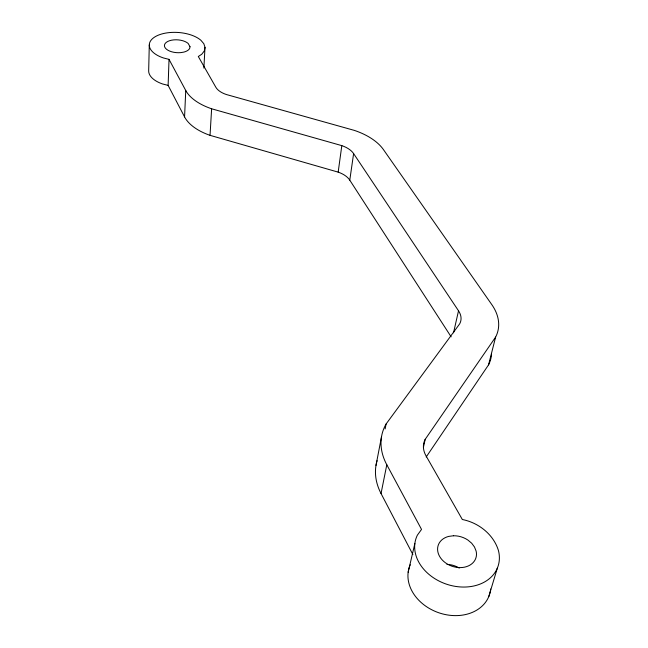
<?xml version="1.0" encoding="UTF-8"?>
<svg xmlns="http://www.w3.org/2000/svg" width="648" height="648" viewBox="0 0 648 648"><rect width="100%" height="100%" fill="white"/><g stroke="black" fill="none" stroke-linecap="round" stroke-linejoin="round"><path stroke-width="0.97" d="M149.283 45.06L148.667 70.948A27.516 14.224 3.6 0 0 162.672 84.005L168.124 85.382L184.567 116.907A51.492 27.832 4.9 0 0 210.033 135.335L338.175 172.133A22.064 12.79 7.6 0 1 349.774 180.152L451.138 336.839M168.124 85.382L169.031 59.365L163.507 57.98A27.913 13.997 3.8 0 1 157.043 35.729A27.913 13.997 3.8 0 1 200.864 40.249L203.828 43.7L205.003 47.353L203.877 68.089M184.567 116.907L185.749 90.493L169.031 59.365M210.033 135.335L211.629 108.783A52.261 27.419 5.1 0 1 185.749 90.493M338.175 172.133L341.812 145.63L211.629 108.783M349.774 180.152L353.614 153.6A22.413 12.628 7.7 0 0 341.812 145.63M375.994 465.394L381.526 436.695M385.131 428.927L386.095 423.995L459.643 323.903A25.936 16.759 12.3 0 0 458.517 310.797L353.614 153.6M205.003 47.353L204.298 50.957L201.739 54.262L198.304 56.498L215.849 87.269A21.141 11.089 5.1 0 0 226.322 94.511L354.375 130.402A55.412 31.234 7.7 0 1 383.486 149.664L491.816 304.641A64.144 41.472 12.3 0 1 495.623 337.073L488.552 364.865L426.19 456.994M412.881 554.55L381.04 493.525L386.799 464.762A72.325 52.099 15.6 0 1 386.095 423.995M423.444 447.201L425.201 439.328L495.623 337.073M453.535 332.797L458.517 310.797M408.151 572.233L414.866 543.478M488.77 596.589L497.348 568.11M386.799 464.762L421.532 529.408L417.385 535.143A43.311 33.494 19.1 0 0 453.884 586.116A43.311 33.494 19.1 0 0 498.434 550.525C493.525 534.406 478.58 522.701 462.332 519.51L426.02 455.836A29.241 21.052 15.5 0 1 425.201 439.328M491.549 354.286A62.994 41.812 12.5 0 1 488.552 364.865M490.69 588.991A42.379 33.494 19.9 0 1 440.753 613.397A42.379 33.494 19.9 0 1 410.257 564.764M381.04 493.525A70.883 52.294 16 0 1 377.096 460.671M446.958 564.392A19.464 15.382 19.9 0 1 459.27 568.085M190.018 46.737L189.67 48.389A12.822 6.431 3.8 0 1 183.87 52.091L180.792 52.618A12.822 6.431 3.8 0 1 165.289 47.992A12.822 6.431 3.8 0 1 171.558 40.2A12.822 6.431 3.8 0 1 188.163 43.456L190.018 46.737M453.462 535.766L448.683 536.398A19.894 15.382 19.1 0 0 438.842 554.89A19.894 15.382 19.1 0 0 462.429 567.486A19.894 15.382 19.1 0 0 476.11 551.051L474.474 546.969L471.671 543.218L467.888 540.043A19.894 15.382 19.1 0 0 453.462 535.766"/></g></svg>
